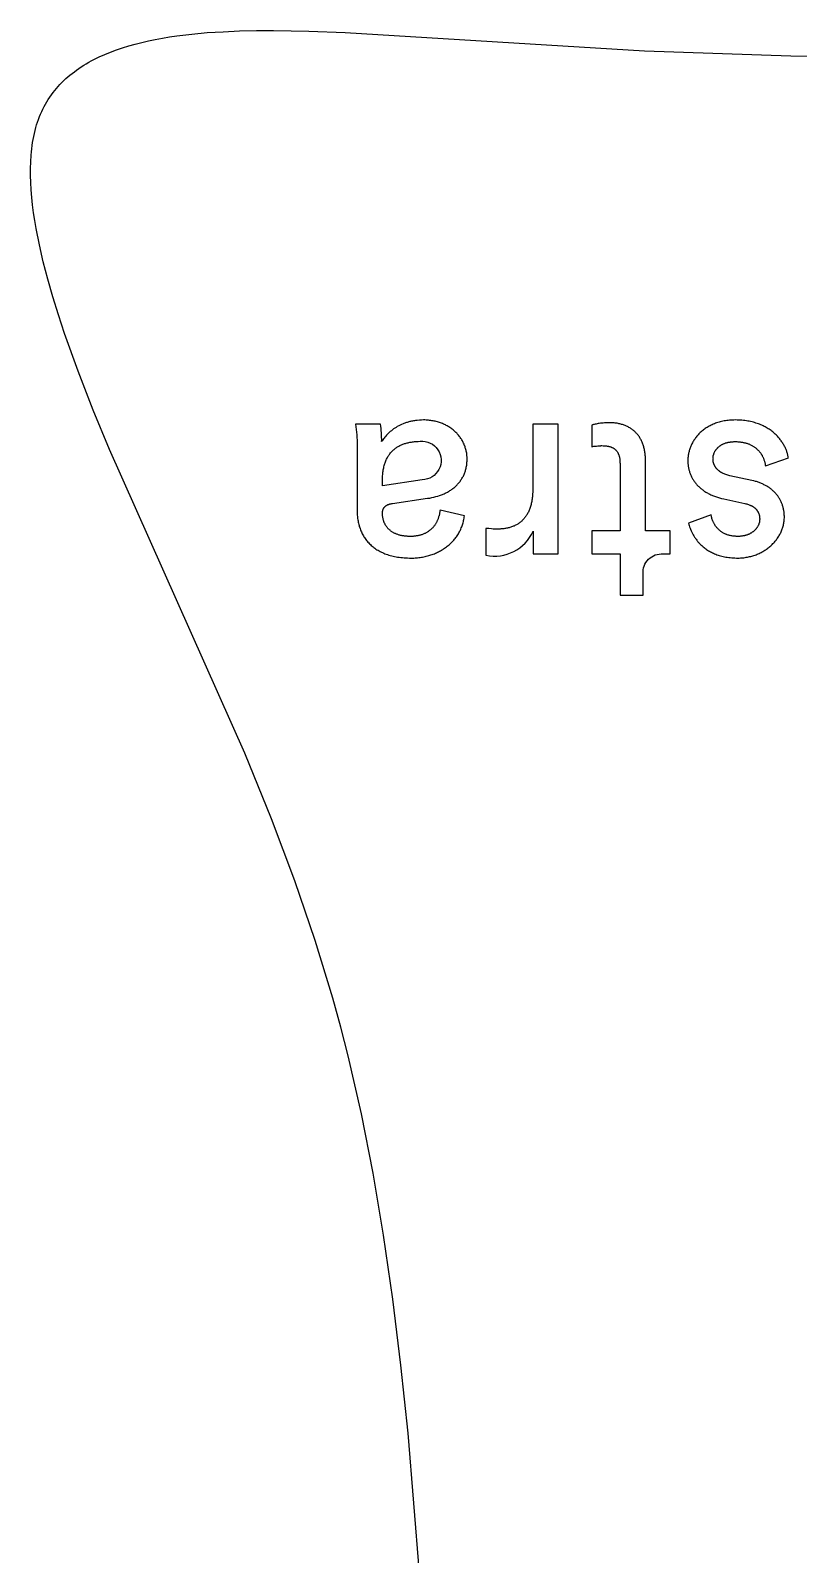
# Model space of a CAD drawing. Extents: x 1016 to 1404, y 0 to 311.
# Drawn here: x 1016.5 to 1094.9, y 155.7 to 311.4 of the extents above; entities that cross this region are included whole.
import ezdxf

# ---------------------------------------------------------------- set-up
doc = ezdxf.new("R2010")
doc.units = 0
doc.layers.add('FAB$CUT', color=1, linetype='CONTINUOUS')

msp = doc.modelspace()

# ---------------------------------------------------------------- linework, layer by layer
at = {"layer": 'FAB$CUT'}
msp.add_lwpolyline([(1056.16, 153.8), (1054.99, 168.1), (1054.26, 175.03), (1053.44, 181.78), (1052.5, 188.33), (1051.44, 194.64), (1050.24, 200.72), (1048.88, 206.65), (1048.13, 209.58), (1047.32, 212.52), (1045.51, 218.44), (1043.44, 224.52), (1041.05, 230.87), (1038.32, 237.57), (1024.51, 268.59), (1022.85, 272.62), (1021.31, 276.58), (1019.93, 280.44), (1019.3, 282.33), (1018.73, 284.18), (1018.21, 285.99), (1017.75, 287.76), (1017.36, 289.49), (1017.03, 291.16), (1016.89, 291.98), (1016.77, 292.78), (1016.66, 293.57), (1016.58, 294.34), (1016.52, 295.1), (1016.47, 295.85), (1016.45, 296.57), (1016.45, 297.28), (1016.47, 297.98), (1016.51, 298.65), (1016.54, 298.99), (1016.58, 299.31), (1016.62, 299.63), (1016.67, 299.95), (1016.72, 300.26), (1016.78, 300.57), (1016.85, 300.87), (1016.92, 301.17), (1017, 301.47), (1017.08, 301.75), (1017.17, 302.04), (1017.27, 302.31), (1017.37, 302.59), (1017.48, 302.85), (1017.6, 303.12), (1017.72, 303.37), (1017.85, 303.63), (1017.98, 303.87), (1018.12, 304.12), (1018.27, 304.35), (1018.42, 304.59), (1018.58, 304.81), (1018.75, 305.04), (1018.92, 305.25), (1019.09, 305.47), (1019.27, 305.68), (1019.46, 305.88), (1019.66, 306.08), (1019.85, 306.28), (1020.06, 306.47), (1020.27, 306.65), (1020.48, 306.83), (1020.7, 307.01), (1020.93, 307.18), (1021.16, 307.35), (1021.4, 307.52), (1021.64, 307.68), (1021.89, 307.84), (1022.14, 307.99), (1022.39, 308.14), (1022.66, 308.28), (1022.92, 308.42), (1023.19, 308.56), (1023.47, 308.69), (1024.04, 308.95), (1024.62, 309.18), (1025.22, 309.41), (1025.84, 309.62), (1026.48, 309.82), (1027.14, 310), (1027.81, 310.17), (1028.49, 310.33), (1029.19, 310.47), (1029.91, 310.6), (1030.64, 310.73), (1031.39, 310.84), (1032.92, 311.02), (1034.5, 311.17), (1036.13, 311.27), (1037.8, 311.35), (1039.52, 311.38), (1041.27, 311.39), (1044.87, 311.33), (1048.58, 311.18), (1079.13, 309.31), (1094.06, 308.79), (1124.01, 308.44)], dxfattribs=at)
for points in [[(1061.02, 267.62), (1061.02, 267.72), (1061.02, 267.82), (1061.01, 267.92), (1061, 268.01), (1060.99, 268.11), (1060.98, 268.21), (1060.96, 268.3), (1060.94, 268.4), (1060.92, 268.49), (1060.9, 268.58), (1060.87, 268.68), (1060.84, 268.77), (1060.81, 268.86), (1060.78, 268.95), (1060.74, 269.04), (1060.71, 269.13), (1060.67, 269.22), (1060.63, 269.3), (1060.58, 269.39), (1060.54, 269.47), (1060.49, 269.56), (1060.44, 269.64), (1060.38, 269.72), (1060.33, 269.8), (1060.27, 269.88), (1060.21, 269.96), (1060.15, 270.04), (1060.09, 270.11), (1060.02, 270.18), (1059.96, 270.26), (1059.89, 270.33), (1059.81, 270.4), (1059.74, 270.46), (1059.67, 270.53), (1059.59, 270.59), (1059.51, 270.66), (1059.43, 270.72), (1059.35, 270.78), (1059.26, 270.84), (1059.17, 270.89), (1059.08, 270.95), (1058.99, 271), (1058.9, 271.05), (1058.81, 271.1), (1058.71, 271.14), (1058.61, 271.19), (1058.52, 271.23), (1058.41, 271.27), (1058.31, 271.31), (1058.21, 271.34), (1058.1, 271.38), (1057.99, 271.41), (1057.88, 271.44), (1057.77, 271.47), (1057.66, 271.49), (1057.55, 271.51), (1057.43, 271.53), (1057.31, 271.55), (1057.2, 271.56), (1057.08, 271.57), (1056.95, 271.58), (1056.83, 271.59), (1056.71, 271.6), (1056.58, 271.6), (1056.36, 271.59), (1056.15, 271.58), (1055.94, 271.56), (1055.74, 271.54), (1055.64, 271.53), (1055.54, 271.51), (1055.45, 271.49), (1055.35, 271.47), (1055.26, 271.45), (1055.17, 271.43), (1055.08, 271.41), (1054.99, 271.38), (1054.91, 271.36), (1054.82, 271.33), (1054.74, 271.3), (1054.65, 271.27), (1054.57, 271.24), (1054.49, 271.21), (1054.34, 271.15), (1054.19, 271.08), (1054.04, 271), (1053.9, 270.92), (1053.77, 270.84), (1053.64, 270.76), (1053.52, 270.68), (1053.4, 270.59), (1053.29, 270.5), (1053.18, 270.41), (1053.07, 270.32), (1052.98, 270.22), (1052.88, 270.13), (1052.79, 270.04), (1052.71, 269.94), (1052.63, 269.85), (1052.56, 269.75), (1052.49, 269.66), (1052.42, 269.57), (1052.36, 269.48), (1052.3, 269.39, 0.046417), (1052.17, 271.18), (1049.63, 271.18, -0.043861), (1049.79, 269), (1049.79, 262.36), (1049.79, 262.23), (1049.8, 262.11), (1049.8, 261.99), (1049.81, 261.87), (1049.82, 261.75), (1049.84, 261.64), (1049.85, 261.52), (1049.87, 261.4), (1049.89, 261.29), (1049.91, 261.17), (1049.94, 261.06), (1049.96, 260.94), (1049.99, 260.83), (1050.02, 260.72), (1050.06, 260.61), (1050.1, 260.5), (1050.14, 260.39), (1050.18, 260.29), (1050.23, 260.18), (1050.27, 260.08), (1050.32, 259.98), (1050.38, 259.88), (1050.43, 259.78), (1050.49, 259.68), (1050.55, 259.58), (1050.62, 259.49), (1050.68, 259.39), (1050.75, 259.3), (1050.83, 259.21), (1050.9, 259.13), (1050.98, 259.04), (1051.06, 258.96), (1051.15, 258.87), (1051.23, 258.79), (1051.32, 258.71), (1051.42, 258.64), (1051.51, 258.56), (1051.61, 258.49), (1051.71, 258.42), (1051.82, 258.35), (1051.93, 258.29), (1052.04, 258.22), (1052.15, 258.16), (1052.27, 258.1), (1052.39, 258.05), (1052.52, 257.99), (1052.64, 257.94), (1052.77, 257.89), (1052.91, 257.85), (1053.04, 257.8), (1053.18, 257.76), (1053.33, 257.73), (1053.47, 257.69), (1053.62, 257.66), (1053.78, 257.63), (1053.93, 257.6), (1054.09, 257.58), (1054.26, 257.56), (1054.42, 257.54), (1054.59, 257.53), (1054.77, 257.51), (1054.95, 257.51), (1055.13, 257.5), (1055.31, 257.5), (1055.45, 257.5), (1055.58, 257.5), (1055.71, 257.51), (1055.84, 257.52), (1055.97, 257.53), (1056.1, 257.55), (1056.23, 257.56), (1056.36, 257.58), (1056.48, 257.6), (1056.61, 257.63), (1056.73, 257.65), (1056.85, 257.68), (1056.98, 257.71), (1057.1, 257.74), (1057.21, 257.78), (1057.33, 257.82), (1057.45, 257.85), (1057.56, 257.9), (1057.68, 257.94), (1057.79, 257.99), (1057.9, 258.04), (1058.01, 258.09), (1058.11, 258.14), (1058.22, 258.19), (1058.32, 258.25), (1058.42, 258.31), (1058.53, 258.37), (1058.62, 258.43), (1058.72, 258.49), (1058.82, 258.56), (1058.91, 258.63), (1059, 258.7), (1059.09, 258.77), (1059.18, 258.85), (1059.26, 258.92), (1059.35, 259), (1059.43, 259.08), (1059.51, 259.16), (1059.59, 259.24), (1059.66, 259.33), (1059.73, 259.41), (1059.81, 259.5), (1059.87, 259.59), (1059.94, 259.68), (1060, 259.77), (1060.07, 259.87), (1060.13, 259.96), (1060.18, 260.06), (1060.24, 260.16), (1060.29, 260.26), (1060.34, 260.36), (1060.39, 260.46), (1060.43, 260.57), (1060.47, 260.67), (1060.51, 260.78), (1060.55, 260.89), (1060.58, 261), (1060.62, 261.11), (1060.64, 261.22), (1060.67, 261.34), (1060.69, 261.45), (1060.71, 261.57), (1060.73, 261.68), (1060.75, 261.8), (1058.26, 262.38), (1058.25, 262.31), (1058.24, 262.24), (1058.23, 262.17), (1058.22, 262.1), (1058.21, 262.03), (1058.19, 261.96), (1058.18, 261.89), (1058.16, 261.82), (1058.14, 261.76), (1058.12, 261.69), (1058.1, 261.63), (1058.08, 261.56), (1058.06, 261.5), (1058.03, 261.44), (1058.01, 261.37), (1057.98, 261.31), (1057.95, 261.25), (1057.92, 261.19), (1057.89, 261.13), (1057.86, 261.08), (1057.83, 261.02), (1057.79, 260.97), (1057.76, 260.91), (1057.72, 260.86), (1057.68, 260.8), (1057.64, 260.75), (1057.6, 260.7), (1057.56, 260.65), (1057.52, 260.6), (1057.47, 260.56), (1057.43, 260.51), (1057.38, 260.47), (1057.33, 260.42), (1057.28, 260.38), (1057.23, 260.34), (1057.18, 260.3), (1057.13, 260.26), (1057.08, 260.22), (1057.02, 260.18), (1056.96, 260.15), (1056.91, 260.11), (1056.85, 260.08), (1056.79, 260.05), (1056.73, 260.02), (1056.66, 259.99), (1056.6, 259.96), (1056.54, 259.93), (1056.47, 259.91), (1056.4, 259.88), (1056.34, 259.86), (1056.27, 259.84), (1056.2, 259.82), (1056.12, 259.8), (1056.05, 259.79), (1055.98, 259.77), (1055.9, 259.76), (1055.82, 259.75), (1055.75, 259.74), (1055.67, 259.73), (1055.59, 259.72), (1055.51, 259.71), (1055.42, 259.71), (1055.34, 259.71), (1055.26, 259.71), (1055.07, 259.71), (1054.98, 259.71), (1054.89, 259.72), (1054.8, 259.73), (1054.72, 259.73), (1054.64, 259.74), (1054.55, 259.76), (1054.47, 259.77), (1054.4, 259.78), (1054.32, 259.8), (1054.24, 259.81), (1054.17, 259.83), (1054.1, 259.85), (1054.03, 259.87), (1053.96, 259.9), (1053.89, 259.92), (1053.82, 259.94), (1053.76, 259.97), (1053.7, 260), (1053.64, 260.02), (1053.58, 260.05), (1053.52, 260.08), (1053.46, 260.12), (1053.41, 260.15), (1053.35, 260.18), (1053.3, 260.22), (1053.25, 260.25), (1053.2, 260.29), (1053.16, 260.33), (1053.11, 260.37), (1053.07, 260.41), (1053.02, 260.45), (1052.98, 260.49), (1052.94, 260.53), (1052.9, 260.58), (1052.87, 260.62), (1052.83, 260.67), (1052.8, 260.71), (1052.76, 260.76), (1052.73, 260.81), (1052.7, 260.86), (1052.67, 260.9), (1052.65, 260.95), (1052.62, 261.01), (1052.6, 261.06), (1052.57, 261.11), (1052.55, 261.16), (1052.53, 261.21), (1052.51, 261.27), (1052.5, 261.32), (1052.48, 261.38), (1052.46, 261.43), (1052.45, 261.49), (1052.44, 261.55), (1052.43, 261.6), (1052.42, 261.66), (1052.41, 261.72), (1052.4, 261.78), (1052.4, 261.84), (1052.39, 261.9), (1052.39, 261.96), (1052.39, 262.02), (1052.39, 262.08), (1052.39, 262.12), (1052.39, 262.17), (1052.39, 262.21), (1052.4, 262.23), (1052.4, 262.25), (1052.4, 262.27), (1052.4, 262.29), (1052.41, 262.31), (1052.41, 262.34), (1052.42, 262.36), (1052.42, 262.38), (1052.43, 262.4), (1052.43, 262.42), (1052.44, 262.44), (1052.45, 262.46), (1052.45, 262.48), (1052.46, 262.5), (1052.47, 262.51), (1052.48, 262.53), (1052.49, 262.55), (1052.5, 262.57), (1052.51, 262.59), (1052.52, 262.61), (1052.53, 262.62), (1052.54, 262.64), (1052.56, 262.66), (1052.57, 262.68), (1052.58, 262.69), (1052.6, 262.71), (1052.61, 262.73), (1052.63, 262.74), (1052.64, 262.76), (1052.66, 262.77), (1052.68, 262.79), (1052.7, 262.8), (1052.71, 262.82), (1052.73, 262.83), (1052.75, 262.85), (1052.77, 262.86), (1052.79, 262.87), (1052.82, 262.89), (1052.84, 262.9), (1052.86, 262.91), (1052.89, 262.92), (1052.91, 262.94), (1052.94, 262.95), (1052.96, 262.96), (1052.99, 262.97), (1053.02, 262.98), (1053.04, 262.99), (1053.07, 263), (1053.1, 263.01), (1053.13, 263.02), (1053.17, 263.03), (1053.2, 263.03), (1053.26, 263.05), (1053.33, 263.06), (1053.41, 263.07), (1056.99, 263.6), (1057.21, 263.63), (1057.42, 263.67), (1057.62, 263.72), (1057.82, 263.77), (1058.02, 263.82), (1058.22, 263.89), (1058.31, 263.92), (1058.4, 263.96), (1058.5, 263.99), (1058.59, 264.03), (1058.68, 264.07), (1058.77, 264.11), (1058.86, 264.16), (1058.94, 264.2), (1059.03, 264.24), (1059.11, 264.29), (1059.19, 264.34), (1059.27, 264.39), (1059.35, 264.44), (1059.43, 264.5), (1059.51, 264.55), (1059.58, 264.61), (1059.66, 264.66), (1059.73, 264.72), (1059.8, 264.78), (1059.87, 264.84), (1059.93, 264.91), (1060, 264.97), (1060.06, 265.04), (1060.12, 265.11), (1060.18, 265.18), (1060.24, 265.25), (1060.3, 265.32), (1060.35, 265.39), (1060.4, 265.47), (1060.45, 265.55), (1060.5, 265.63), (1060.55, 265.71), (1060.59, 265.79), (1060.64, 265.87), (1060.68, 265.95), (1060.71, 266.04), (1060.75, 266.13), (1060.78, 266.22), (1060.82, 266.31), (1060.85, 266.4), (1060.87, 266.49), (1060.9, 266.59), (1060.92, 266.69), (1060.94, 266.78), (1060.96, 266.88), (1060.98, 266.98), (1060.99, 267.09), (1061, 267.19), (1061.01, 267.3), (1061.02, 267.4), (1061.02, 267.51)], [(1062.95, 257.78, 0.34532), (1067.78, 260.23), (1067.78, 257.91), (1070.32, 257.91), (1070.32, 271.18), (1067.72, 271.18), (1067.72, 264.53), (1067.72, 264.27), (1067.71, 264.01), (1067.7, 263.88), (1067.69, 263.76), (1067.67, 263.64), (1067.66, 263.52), (1067.64, 263.4), (1067.62, 263.29), (1067.6, 263.18), (1067.58, 263.07), (1067.55, 262.97), (1067.52, 262.86), (1067.49, 262.76), (1067.46, 262.66), (1067.43, 262.57), (1067.39, 262.47), (1067.36, 262.38), (1067.32, 262.29), (1067.28, 262.2), (1067.24, 262.12), (1067.19, 262.04), (1067.15, 261.96), (1067.1, 261.88), (1067.05, 261.8), (1067, 261.73), (1066.95, 261.66), (1066.89, 261.59), (1066.84, 261.52), (1066.78, 261.46), (1066.72, 261.4), (1066.66, 261.34), (1066.6, 261.28), (1066.53, 261.22), (1066.47, 261.17), (1066.4, 261.12), (1066.33, 261.07), (1066.26, 261.02), (1066.19, 260.97), (1066.12, 260.93), (1066.05, 260.89), (1065.97, 260.85), (1065.89, 260.81), (1065.82, 260.77), (1065.74, 260.74), (1065.65, 260.71), (1065.57, 260.68), (1065.49, 260.65), (1065.4, 260.62), (1065.32, 260.6), (1065.23, 260.58), (1065.14, 260.56), (1065.05, 260.54), (1064.96, 260.52), (1064.87, 260.51), (1064.77, 260.49), (1064.68, 260.48), (1064.58, 260.47), (1064.48, 260.47), (1064.39, 260.46), (1064.29, 260.45), (1064.08, 260.45), (1063.95, 260.45), (1063.81, 260.46), (1063.67, 260.46), (1063.53, 260.47), (1063.24, 260.5), (1062.95, 260.53)], [(1076.64, 253.72), (1079.01, 253.72), (1079.01, 255.87, -0.47735), (1081.05, 257.91), (1081.77, 257.91), (1081.77, 260.26), (1079.23, 260.26), (1079.23, 267.54), (1079.23, 267.65), (1079.22, 267.76), (1079.22, 267.87), (1079.21, 267.98), (1079.2, 268.08), (1079.19, 268.19), (1079.18, 268.29), (1079.16, 268.39), (1079.14, 268.49), (1079.13, 268.59), (1079.1, 268.69), (1079.08, 268.78), (1079.06, 268.87), (1079.03, 268.97), (1079, 269.06), (1078.97, 269.14), (1078.94, 269.23), (1078.9, 269.32), (1078.86, 269.4), (1078.83, 269.48), (1078.79, 269.56), (1078.74, 269.64), (1078.7, 269.72), (1078.66, 269.79), (1078.61, 269.87), (1078.56, 269.94), (1078.51, 270.01), (1078.46, 270.08), (1078.4, 270.14), (1078.35, 270.21), (1078.29, 270.27), (1078.23, 270.33), (1078.17, 270.39), (1078.1, 270.45), (1078.04, 270.5), (1077.97, 270.56), (1077.91, 270.61), (1077.84, 270.66), (1077.77, 270.71), (1077.7, 270.76), (1077.62, 270.8), (1077.55, 270.85), (1077.47, 270.89), (1077.39, 270.93), (1077.31, 270.97), (1077.23, 271), (1077.15, 271.04), (1077.06, 271.07), (1076.98, 271.1), (1076.89, 271.13), (1076.8, 271.15), (1076.71, 271.18), (1076.62, 271.2), (1076.53, 271.22), (1076.44, 271.24), (1076.34, 271.26), (1076.24, 271.27), (1076.15, 271.28), (1076.05, 271.3), (1075.95, 271.3), (1075.84, 271.31), (1075.74, 271.32), (1075.64, 271.32), (1075.53, 271.32), (1075.37, 271.32), (1075.21, 271.31), (1075.06, 271.3), (1074.91, 271.29), (1074.78, 271.28), (1074.64, 271.26), (1074.52, 271.25), (1074.4, 271.23), (1074.29, 271.21), (1074.19, 271.19), (1074.1, 271.17), (1074.01, 271.15), (1073.94, 271.13), (1073.87, 271.11), (1073.81, 271.09), (1073.79, 271.08), (1073.77, 271.07), (1073.77, 268.87), (1073.81, 268.88), (1073.86, 268.89), (1073.97, 268.91), (1074.1, 268.92), (1074.24, 268.94), (1074.38, 268.96), (1074.52, 268.97), (1074.66, 268.97), (1074.72, 268.98), (1074.79, 268.98), (1074.91, 268.97), (1075.03, 268.97), (1075.14, 268.96), (1075.2, 268.95), (1075.25, 268.95), (1075.31, 268.94), (1075.36, 268.93), (1075.41, 268.92), (1075.46, 268.91), (1075.51, 268.9), (1075.56, 268.89), (1075.6, 268.88), (1075.65, 268.86), (1075.69, 268.85), (1075.73, 268.83), (1075.77, 268.82), (1075.81, 268.8), (1075.85, 268.78), (1075.89, 268.76), (1075.93, 268.74), (1075.97, 268.72), (1076, 268.7), (1076.03, 268.68), (1076.07, 268.65), (1076.1, 268.63), (1076.13, 268.6), (1076.16, 268.58), (1076.19, 268.55), (1076.22, 268.52), (1076.24, 268.49), (1076.27, 268.46), (1076.3, 268.43), (1076.32, 268.4), (1076.34, 268.37), (1076.37, 268.33), (1076.39, 268.3), (1076.41, 268.26), (1076.43, 268.23), (1076.44, 268.19), (1076.46, 268.15), (1076.48, 268.12), (1076.49, 268.08), (1076.51, 268.04), (1076.52, 267.99), (1076.54, 267.95), (1076.55, 267.91), (1076.56, 267.86), (1076.57, 267.82), (1076.58, 267.77), (1076.59, 267.73), (1076.6, 267.68), (1076.6, 267.63), (1076.61, 267.58), (1076.62, 267.48), (1076.63, 267.38), (1076.63, 267.27), (1076.64, 267.16), (1076.64, 260.26), (1073.77, 260.26), (1073.77, 257.91), (1076.64, 257.91)], [(1056.22, 269.42, -1.040736), (1056.44, 265.5), (1052.39, 264.89), (1052.39, 265.5), (1052.39, 265.63), (1052.39, 265.77), (1052.4, 265.89), (1052.41, 266.02), (1052.42, 266.14), (1052.43, 266.27), (1052.45, 266.38), (1052.46, 266.5), (1052.48, 266.61), (1052.51, 266.72), (1052.53, 266.83), (1052.56, 266.94), (1052.59, 267.04), (1052.62, 267.14), (1052.65, 267.24), (1052.69, 267.33), (1052.72, 267.43), (1052.76, 267.52), (1052.81, 267.61), (1052.85, 267.69), (1052.89, 267.78), (1052.94, 267.86), (1052.99, 267.94), (1053.04, 268.01), (1053.09, 268.09), (1053.15, 268.16), (1053.2, 268.23), (1053.26, 268.3), (1053.32, 268.36), (1053.38, 268.42), (1053.44, 268.49), (1053.51, 268.54), (1053.57, 268.6), (1053.64, 268.66), (1053.71, 268.71), (1053.78, 268.76), (1053.85, 268.81), (1053.92, 268.85), (1054, 268.9), (1054.07, 268.94), (1054.15, 268.98), (1054.23, 269.02), (1054.31, 269.06), (1054.39, 269.09), (1054.47, 269.12), (1054.56, 269.16), (1054.64, 269.19), (1054.73, 269.21), (1054.81, 269.24), (1054.9, 269.26), (1054.99, 269.28), (1055.08, 269.3), (1055.17, 269.32), (1055.26, 269.34), (1055.35, 269.35), (1055.45, 269.37), (1055.54, 269.38), (1055.64, 269.39), (1055.83, 269.4), (1056.02, 269.41)]]:
    msp.add_lwpolyline(points, format="xyb", close=True, dxfattribs=at)
msp.add_lwpolyline([(1093.82, 267.73), (1093.81, 267.81), (1093.8, 267.88), (1093.78, 267.95), (1093.76, 268.03), (1093.75, 268.1), (1093.72, 268.18), (1093.7, 268.26), (1093.68, 268.34), (1093.65, 268.41), (1093.62, 268.49), (1093.59, 268.57), (1093.55, 268.65), (1093.52, 268.73), (1093.48, 268.82), (1093.44, 268.9), (1093.4, 268.98), (1093.35, 269.06), (1093.3, 269.14), (1093.25, 269.22), (1093.2, 269.3), (1093.15, 269.38), (1093.09, 269.46), (1093.03, 269.54), (1092.97, 269.62), (1092.91, 269.7), (1092.85, 269.78), (1092.78, 269.86), (1092.71, 269.94), (1092.63, 270.01), (1092.56, 270.09), (1092.48, 270.16), (1092.4, 270.23), (1092.32, 270.31), (1092.23, 270.38), (1092.14, 270.45), (1092.05, 270.52), (1091.96, 270.58), (1091.87, 270.65), (1091.77, 270.71), (1091.67, 270.77), (1091.56, 270.84), (1091.46, 270.89), (1091.35, 270.95), (1091.24, 271.01), (1091.12, 271.06), (1091.01, 271.11), (1090.89, 271.16), (1090.76, 271.21), (1090.64, 271.25), (1090.51, 271.29), (1090.38, 271.33), (1090.25, 271.37), (1090.11, 271.4), (1089.97, 271.44), (1089.83, 271.47), (1089.68, 271.49), (1089.54, 271.52), (1089.38, 271.54), (1089.23, 271.55), (1089.07, 271.57), (1088.91, 271.58), (1088.75, 271.59), (1088.58, 271.59), (1088.41, 271.6), (1088.26, 271.59), (1088.11, 271.59), (1087.96, 271.58), (1087.82, 271.57), (1087.68, 271.56), (1087.54, 271.54), (1087.4, 271.52), (1087.26, 271.5), (1087.13, 271.47), (1087, 271.44), (1086.87, 271.41), (1086.75, 271.38), (1086.62, 271.34), (1086.5, 271.3), (1086.39, 271.26), (1086.27, 271.22), (1086.16, 271.17), (1086.05, 271.12), (1085.94, 271.07), (1085.83, 271.02), (1085.73, 270.97), (1085.63, 270.91), (1085.53, 270.85), (1085.44, 270.79), (1085.34, 270.73), (1085.25, 270.66), (1085.16, 270.6), (1085.08, 270.53), (1084.99, 270.46), (1084.91, 270.39), (1084.83, 270.32), (1084.76, 270.24), (1084.68, 270.17), (1084.61, 270.09), (1084.54, 270.02), (1084.47, 269.94), (1084.41, 269.86), (1084.35, 269.78), (1084.29, 269.69), (1084.23, 269.61), (1084.17, 269.53), (1084.12, 269.44), (1084.07, 269.36), (1084.02, 269.27), (1083.98, 269.18), (1083.94, 269.1), (1083.89, 269.01), (1083.86, 268.92), (1083.82, 268.83), (1083.79, 268.74), (1083.76, 268.65), (1083.73, 268.56), (1083.7, 268.47), (1083.68, 268.38), (1083.65, 268.29), (1083.63, 268.2), (1083.62, 268.11), (1083.6, 268.02), (1083.59, 267.93), (1083.58, 267.84), (1083.57, 267.75), (1083.56, 267.66), (1083.56, 267.57), (1083.56, 267.49), (1083.56, 267.39), (1083.56, 267.3), (1083.57, 267.21), (1083.57, 267.12), (1083.58, 267.04), (1083.59, 266.95), (1083.6, 266.86), (1083.62, 266.78), (1083.63, 266.69), (1083.65, 266.61), (1083.67, 266.52), (1083.69, 266.44), (1083.72, 266.36), (1083.74, 266.28), (1083.77, 266.2), (1083.8, 266.12), (1083.83, 266.04), (1083.86, 265.96), (1083.89, 265.88), (1083.93, 265.81), (1083.96, 265.73), (1084, 265.66), (1084.04, 265.59), (1084.09, 265.52), (1084.13, 265.44), (1084.18, 265.37), (1084.23, 265.31), (1084.28, 265.24), (1084.33, 265.17), (1084.38, 265.1), (1084.44, 265.04), (1084.49, 264.98), (1084.55, 264.91), (1084.61, 264.85), (1084.68, 264.79), (1084.74, 264.73), (1084.81, 264.67), (1084.87, 264.61), (1084.94, 264.56), (1085.01, 264.5), (1085.09, 264.45), (1085.16, 264.4), (1085.24, 264.34), (1085.31, 264.29), (1085.39, 264.24), (1085.47, 264.2), (1085.56, 264.15), (1085.64, 264.1), (1085.73, 264.06), (1085.82, 264.02), (1085.91, 263.97), (1086, 263.93), (1086.09, 263.89), (1086.19, 263.85), (1086.38, 263.78), (1086.58, 263.71), (1086.79, 263.65), (1087.01, 263.59), (1087.23, 263.54), (1089.38, 263.07), (1089.47, 263.05), (1089.57, 263.03), (1089.65, 263), (1089.74, 262.97), (1089.82, 262.94), (1089.9, 262.91), (1089.94, 262.89), (1089.97, 262.88), (1090.01, 262.86), (1090.05, 262.84), (1090.08, 262.82), (1090.12, 262.8), (1090.15, 262.78), (1090.18, 262.76), (1090.22, 262.74), (1090.25, 262.72), (1090.28, 262.7), (1090.31, 262.68), (1090.34, 262.66), (1090.37, 262.63), (1090.39, 262.61), (1090.42, 262.59), (1090.45, 262.56), (1090.47, 262.54), (1090.5, 262.51), (1090.52, 262.49), (1090.54, 262.46), (1090.57, 262.44), (1090.59, 262.41), (1090.61, 262.38), (1090.63, 262.36), (1090.65, 262.33), (1090.67, 262.3), (1090.69, 262.27), (1090.7, 262.24), (1090.72, 262.21), (1090.74, 262.18), (1090.75, 262.15), (1090.77, 262.12), (1090.78, 262.09), (1090.79, 262.06), (1090.8, 262.03), (1090.82, 262), (1090.83, 261.96), (1090.84, 261.93), (1090.84, 261.9), (1090.85, 261.86), (1090.86, 261.83), (1090.87, 261.8), (1090.87, 261.76), (1090.88, 261.73), (1090.88, 261.69), (1090.89, 261.66), (1090.89, 261.62), (1090.89, 261.58), (1090.9, 261.55), (1090.9, 261.51), (1090.9, 261.47), (1090.9, 261.43), (1090.89, 261.39), (1090.89, 261.34), (1090.89, 261.3), (1090.88, 261.26), (1090.87, 261.22), (1090.87, 261.18), (1090.86, 261.14), (1090.85, 261.09), (1090.83, 261.05), (1090.82, 261.01), (1090.81, 260.97), (1090.79, 260.93), (1090.78, 260.89), (1090.76, 260.85), (1090.74, 260.81), (1090.72, 260.77), (1090.7, 260.74), (1090.68, 260.7), (1090.65, 260.66), (1090.63, 260.62), (1090.6, 260.59), (1090.58, 260.55), (1090.55, 260.51), (1090.52, 260.48), (1090.49, 260.44), (1090.46, 260.41), (1090.43, 260.38), (1090.39, 260.34), (1090.36, 260.31), (1090.33, 260.28), (1090.29, 260.25), (1090.25, 260.22), (1090.22, 260.19), (1090.18, 260.16), (1090.14, 260.13), (1090.1, 260.1), (1090.06, 260.08), (1090.01, 260.05), (1089.97, 260.03), (1089.93, 260), (1089.88, 259.98), (1089.84, 259.95), (1089.79, 259.93), (1089.74, 259.91), (1089.69, 259.89), (1089.64, 259.87), (1089.59, 259.85), (1089.54, 259.84), (1089.49, 259.82), (1089.44, 259.81), (1089.39, 259.79), (1089.33, 259.78), (1089.28, 259.77), (1089.22, 259.76), (1089.17, 259.75), (1089.11, 259.74), (1089.05, 259.73), (1088.99, 259.72), (1088.93, 259.72), (1088.87, 259.71), (1088.81, 259.71), (1088.75, 259.71), (1088.69, 259.71), (1088.59, 259.71), (1088.5, 259.71), (1088.41, 259.72), (1088.32, 259.72), (1088.23, 259.73), (1088.14, 259.74), (1088.06, 259.76), (1087.97, 259.77), (1087.89, 259.79), (1087.82, 259.81), (1087.74, 259.83), (1087.67, 259.85), (1087.59, 259.87), (1087.52, 259.9), (1087.46, 259.93), (1087.39, 259.95), (1087.33, 259.98), (1087.26, 260.01), (1087.2, 260.05), (1087.14, 260.08), (1087.09, 260.11), (1087.03, 260.15), (1086.98, 260.19), (1086.93, 260.22), (1086.87, 260.26), (1086.83, 260.3), (1086.78, 260.34), (1086.73, 260.38), (1086.69, 260.42), (1086.65, 260.47), (1086.61, 260.51), (1086.57, 260.55), (1086.53, 260.6), (1086.49, 260.64), (1086.46, 260.68), (1086.42, 260.73), (1086.39, 260.77), (1086.36, 260.82), (1086.33, 260.87), (1086.3, 260.91), (1086.27, 260.96), (1086.25, 261), (1086.22, 261.05), (1086.2, 261.1), (1086.18, 261.14), (1086.15, 261.19), (1086.13, 261.23), (1086.11, 261.28), (1086.08, 261.37), (1086.05, 261.45), (1086.02, 261.54), (1086, 261.62), (1085.98, 261.7), (1085.96, 261.78), (1085.94, 261.85), (1085.93, 261.91), (1083.64, 261.06), (1083.67, 260.94), (1083.7, 260.82), (1083.74, 260.7), (1083.79, 260.56), (1083.84, 260.43), (1083.9, 260.29), (1083.96, 260.15), (1084.04, 260), (1084.07, 259.93), (1084.11, 259.86), (1084.16, 259.78), (1084.2, 259.71), (1084.25, 259.63), (1084.3, 259.56), (1084.35, 259.49), (1084.4, 259.41), (1084.46, 259.34), (1084.51, 259.26), (1084.57, 259.19), (1084.63, 259.12), (1084.7, 259.05), (1084.76, 258.97), (1084.83, 258.9), (1084.9, 258.83), (1084.98, 258.77), (1085.05, 258.7), (1085.13, 258.63), (1085.21, 258.56), (1085.3, 258.5), (1085.38, 258.44), (1085.47, 258.37), (1085.57, 258.31), (1085.66, 258.25), (1085.76, 258.2), (1085.86, 258.14), (1085.96, 258.09), (1086.07, 258.03), (1086.18, 257.98), (1086.29, 257.94), (1086.4, 257.89), (1086.52, 257.84), (1086.64, 257.8), (1086.77, 257.76), (1086.9, 257.73), (1087.03, 257.69), (1087.16, 257.66), (1087.3, 257.63), (1087.44, 257.6), (1087.58, 257.58), (1087.73, 257.56), (1087.88, 257.54), (1088.04, 257.53), (1088.19, 257.52), (1088.36, 257.51), (1088.52, 257.5), (1088.69, 257.5), (1088.81, 257.5), (1088.93, 257.51), (1089.05, 257.51), (1089.17, 257.52), (1089.29, 257.53), (1089.41, 257.55), (1089.52, 257.57), (1089.64, 257.59), (1089.75, 257.61), (1089.87, 257.64), (1089.98, 257.66), (1090.09, 257.69), (1090.2, 257.73), (1090.31, 257.76), (1090.42, 257.8), (1090.52, 257.84), (1090.63, 257.88), (1090.73, 257.92), (1090.83, 257.97), (1090.93, 258.02), (1091.03, 258.07), (1091.13, 258.12), (1091.23, 258.17), (1091.32, 258.23), (1091.42, 258.29), (1091.51, 258.35), (1091.6, 258.41), (1091.69, 258.47), (1091.77, 258.54), (1091.86, 258.61), (1091.94, 258.68), (1092.02, 258.75), (1092.1, 258.82), (1092.18, 258.89), (1092.25, 258.97), (1092.33, 259.05), (1092.4, 259.13), (1092.47, 259.21), (1092.53, 259.29), (1092.6, 259.37), (1092.66, 259.46), (1092.72, 259.54), (1092.78, 259.63), (1092.84, 259.72), (1092.89, 259.81), (1092.94, 259.9), (1092.99, 259.99), (1093.04, 260.08), (1093.08, 260.18), (1093.12, 260.27), (1093.16, 260.37), (1093.19, 260.47), (1093.23, 260.56), (1093.26, 260.66), (1093.29, 260.76), (1093.31, 260.86), (1093.33, 260.96), (1093.35, 261.07), (1093.37, 261.17), (1093.38, 261.27), (1093.39, 261.38), (1093.4, 261.48), (1093.41, 261.59), (1093.41, 261.69), (1093.41, 261.78), (1093.4, 261.87), (1093.4, 261.95), (1093.39, 262.04), (1093.39, 262.12), (1093.38, 262.21), (1093.36, 262.29), (1093.35, 262.37), (1093.34, 262.46), (1093.32, 262.54), (1093.3, 262.62), (1093.28, 262.7), (1093.26, 262.77), (1093.23, 262.85), (1093.21, 262.93), (1093.18, 263), (1093.15, 263.08), (1093.12, 263.15), (1093.09, 263.23), (1093.06, 263.3), (1093.02, 263.37), (1092.98, 263.44), (1092.95, 263.51), (1092.91, 263.58), (1092.86, 263.65), (1092.82, 263.71), (1092.78, 263.78), (1092.73, 263.84), (1092.68, 263.91), (1092.63, 263.97), (1092.58, 264.03), (1092.53, 264.09), (1092.47, 264.15), (1092.42, 264.21), (1092.36, 264.27), (1092.3, 264.32), (1092.24, 264.38), (1092.18, 264.43), (1092.12, 264.49), (1092.05, 264.54), (1091.99, 264.59), (1091.92, 264.64), (1091.85, 264.69), (1091.78, 264.74), (1091.71, 264.78), (1091.64, 264.83), (1091.56, 264.87), (1091.49, 264.91), (1091.41, 264.95), (1091.33, 264.99), (1091.25, 265.03), (1091.17, 265.07), (1091.09, 265.11), (1091, 265.14), (1090.92, 265.17), (1090.83, 265.21), (1090.75, 265.24), (1090.66, 265.27), (1090.57, 265.3), (1090.48, 265.32), (1090.29, 265.37), (1090.1, 265.42), (1087.84, 265.91), (1087.73, 265.94), (1087.63, 265.96), (1087.54, 265.99), (1087.44, 266.02), (1087.35, 266.06), (1087.27, 266.09), (1087.18, 266.13), (1087.1, 266.17), (1087.06, 266.19), (1087.02, 266.21), (1086.99, 266.23), (1086.95, 266.25), (1086.91, 266.28), (1086.88, 266.3), (1086.84, 266.32), (1086.81, 266.35), (1086.78, 266.37), (1086.74, 266.39), (1086.71, 266.42), (1086.68, 266.45), (1086.65, 266.47), (1086.62, 266.5), (1086.59, 266.52), (1086.57, 266.55), (1086.54, 266.58), (1086.51, 266.61), (1086.49, 266.64), (1086.46, 266.66), (1086.44, 266.69), (1086.42, 266.72), (1086.4, 266.75), (1086.38, 266.78), (1086.35, 266.82), (1086.34, 266.85), (1086.32, 266.88), (1086.3, 266.91), (1086.28, 266.94), (1086.27, 266.98), (1086.25, 267.01), (1086.24, 267.04), (1086.22, 267.08), (1086.21, 267.11), (1086.2, 267.15), (1086.19, 267.18), (1086.18, 267.22), (1086.17, 267.25), (1086.16, 267.29), (1086.15, 267.32), (1086.15, 267.36), (1086.14, 267.4), (1086.14, 267.43), (1086.13, 267.47), (1086.13, 267.51), (1086.13, 267.55), (1086.13, 267.59), (1086.12, 267.62), (1086.13, 267.67), (1086.13, 267.71), (1086.13, 267.76), (1086.13, 267.8), (1086.14, 267.84), (1086.15, 267.88), (1086.15, 267.93), (1086.16, 267.97), (1086.17, 268.01), (1086.18, 268.05), (1086.2, 268.09), (1086.21, 268.14), (1086.22, 268.18), (1086.24, 268.22), (1086.25, 268.26), (1086.27, 268.3), (1086.29, 268.33), (1086.31, 268.37), (1086.33, 268.41), (1086.36, 268.45), (1086.38, 268.49), (1086.4, 268.52), (1086.43, 268.56), (1086.46, 268.59), (1086.48, 268.63), (1086.51, 268.66), (1086.54, 268.7), (1086.57, 268.73), (1086.6, 268.76), (1086.64, 268.8), (1086.67, 268.83), (1086.71, 268.86), (1086.74, 268.89), (1086.78, 268.92), (1086.82, 268.95), (1086.86, 268.97), (1086.9, 269), (1086.94, 269.03), (1086.98, 269.05), (1087.03, 269.08), (1087.07, 269.1), (1087.12, 269.13), (1087.17, 269.15), (1087.21, 269.17), (1087.26, 269.19), (1087.31, 269.21), (1087.36, 269.23), (1087.42, 269.25), (1087.47, 269.26), (1087.52, 269.28), (1087.58, 269.29), (1087.64, 269.31), (1087.69, 269.32), (1087.75, 269.33), (1087.81, 269.34), (1087.87, 269.35), (1087.93, 269.36), (1087.99, 269.37), (1088.06, 269.37), (1088.12, 269.38), (1088.19, 269.38), (1088.25, 269.39), (1088.32, 269.39), (1088.39, 269.39), (1088.47, 269.39), (1088.56, 269.39), (1088.65, 269.38), (1088.73, 269.38), (1088.81, 269.37), (1088.89, 269.36), (1088.97, 269.35), (1089.05, 269.34), (1089.13, 269.33), (1089.21, 269.31), (1089.28, 269.3), (1089.35, 269.28), (1089.43, 269.26), (1089.5, 269.24), (1089.57, 269.22), (1089.64, 269.2), (1089.71, 269.17), (1089.77, 269.15), (1089.84, 269.12), (1089.9, 269.09), (1089.96, 269.06), (1090.03, 269.03), (1090.09, 269), (1090.15, 268.97), (1090.2, 268.93), (1090.26, 268.9), (1090.32, 268.86), (1090.37, 268.83), (1090.42, 268.79), (1090.47, 268.75), (1090.52, 268.71), (1090.57, 268.67), (1090.62, 268.62), (1090.67, 268.58), (1090.71, 268.53), (1090.76, 268.49), (1090.8, 268.44), (1090.84, 268.4), (1090.88, 268.35), (1090.92, 268.3), (1090.96, 268.25), (1091, 268.2), (1091.03, 268.15), (1091.06, 268.09), (1091.1, 268.04), (1091.13, 267.99), (1091.16, 267.93), (1091.19, 267.88), (1091.22, 267.82), (1091.24, 267.76), (1091.27, 267.71), (1091.29, 267.65), (1091.31, 267.59), (1091.33, 267.53), (1091.35, 267.47), (1091.37, 267.41), (1091.39, 267.35), (1091.41, 267.29), (1091.42, 267.22), (1091.44, 267.16), (1091.45, 267.1), (1091.46, 267.04), (1091.47, 266.97), (1091.48, 266.91)], close=True, dxfattribs=at)

doc.saveas('drawing.dxf')
